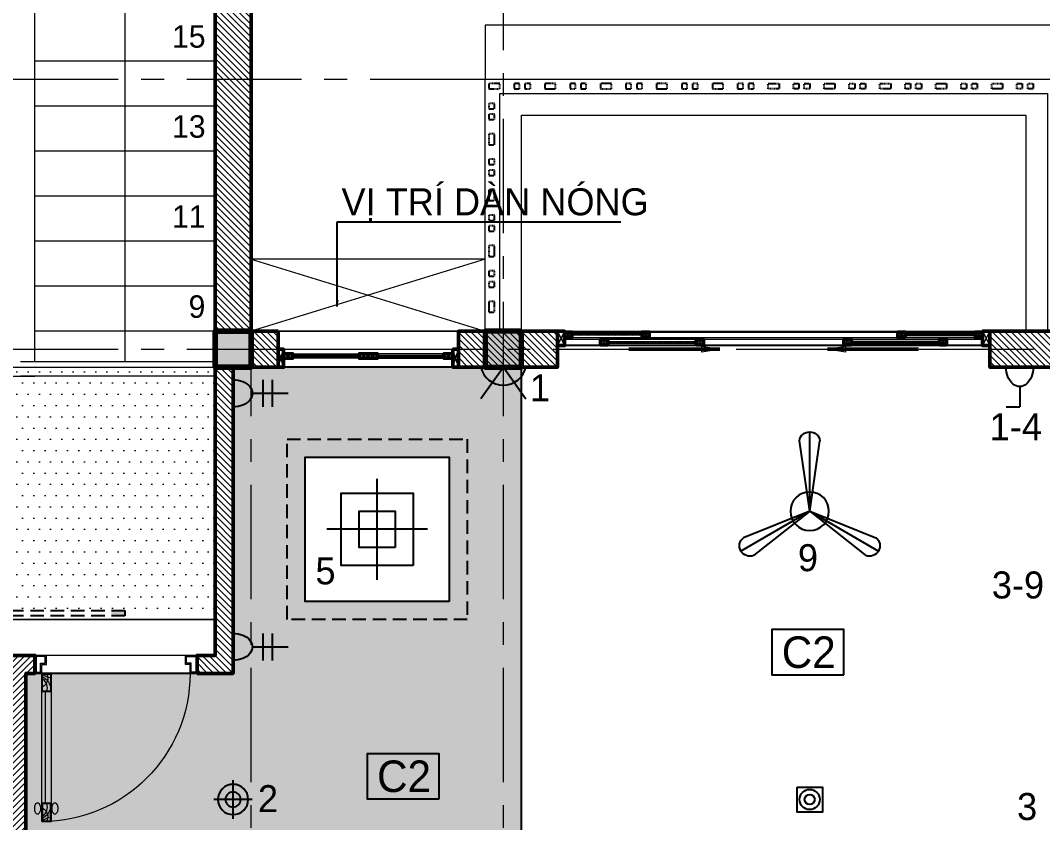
# Model space of a CAD drawing. Header units: inches. Extents: x 88947 to 296847, y 35049 to 161062.
# Drawn here: x 102868 to 108540, y 67579 to 72032 of the extents above; entities that cross this region are included whole.
import ezdxf
from ezdxf.enums import TextEntityAlignment as Align

# ---------------------------------------------------------------- set-up
doc = ezdxf.new("R2010")
doc.units = ezdxf.units.IN
doc.header["$MEASUREMENT"] = 0
for name, pattern in [('ACAD_ISO03W100', [30, 12, -18]), ('CENTER', [50.8, 31.75, -6.35, 6.35, -6.35]), ('HIDDEN', [0.375, 0.25, -0.125])]:
    doc.linetypes.add(name, pattern=pattern)
for name, color, linetype, lineweight in [('A-Dims', 145, 'Continuous', 25), ('A-Text', 30, 'Continuous', 9), ('CUA', 42, 'Continuous', 20), ('DIM', 7, 'Continuous', 25), ('DO', 4, 'Continuous', 25), ('HACTH', 8, 'Continuous', 5), ('HATCH', 8, 'Continuous', 5), ('KHUNG 1', 6, 'Continuous', 70), ('KY HIEU', 4, 'Continuous', 25), ('mb$0$CUA', 42, 'Continuous', 20), ('mb$0$HATCH', 69, 'Continuous', 15), ('mb$0$net cat', 51, 'Continuous', 50), ('mb$0$net manh', 251, 'Continuous', 5), ('Net thay', 3, 'Continuous', 25), ('netthay', 254, 'Continuous', 25), ('THAY', 3, 'Continuous', 18), ('tran', 202, 'Continuous', 15), ('TRUC', 252, 'ACAD_ISO03W100', 13), ('TUONG', 4, 'Continuous', 50)]:
    doc.layers.add(name, color=color, linetype=linetype, lineweight=lineweight)
doc.layers.add('E-socket', color=1, linetype='Continuous')
doc.layers.add('text', color=2, linetype='Continuous')
doc.styles.add('FRANKO', font='VFRANKO.TTF')
doc.styles.add('VNI-HELVE-CONDENSE', font='VNARIAL.TTF', dxfattribs={"width": 0.7})
doc.dimstyles.new('TAS-50', dxfattribs={"dimscale": 25, "dimtxt": 2.5, "dimasz": 0.7, "dimexe": 1.5, "dimexo": 1.5, "dimgap": 0.8, "dimtad": 1, "dimdec": 0, "dimzin": 3, "dimdsep": 46, "dimtxsty": 'VNI-HELVE-CONDENSE', "dimblk": 'TICK', "dimcen": 2.5, "dimclrt": 71, "dimazin": 2, "dimtfac": 0.75, "dimtdec": 0, "dimtix": 1, "dimtmove": 2, "dimatfit": 2, "dimldrblk": 'TICK123', "dimfxl": 1.5, "dimtolj": 1, "dimtzin": 0, "dimarcsym": 0})
doc.dimstyles.new('TL100', dxfattribs={"dimscale": 0, "dimtxt": 250, "dimasz": 200, "dimexe": 100, "dimexo": 100, "dimgap": 100, "dimtad": 1, "dimdec": 0, "dimzin": 0, "dimdsep": 46, "dimtxsty": 'VNI-HELVE-CONDENSE', "dimblk": 'ARCHTICK', "dimcen": -6, "dimdle": 10, "dimclrd": 253, "dimclre": 256, "dimclrt": 256, "dimadec": 0, "dimazin": 0, "dimtfac": 0.005, "dimtdec": 0, "dimtix": 1, "dimtmove": 2, "dimatfit": 3, "dimldrblk": 'CLOSEDBLANK', "dimfxl": 1, "dimtolj": 1, "dimtzin": 0, "dimlwd": -1, "dimarcsym": 0})

# ---------------------------------------------------------------- blocks, each defined once
blk = doc.blocks.new('_ArchTick')
at = {"color": 0, "linetype": 'ByBlock', "const_width": 0.15}
blk.add_lwpolyline([(-0.5, -0.5), (0.5, 0.5)], dxfattribs=at)
blk = doc.blocks.new('sgsg')
at = {"linetype": 'Continuous'}
for p, q in [((379.3, 822.9), (430.7, 822.9)), ((379.3, 0), (379.3, 822.9)), ((430.7, 822.9), (379.3, 822.9)), ((379.3, 822.9), (379.3, 720)), ((430.7, 720), (430.7, 822.9)), ((430.7, 822.9), (430.7, 0)), ((379.3, 720), (430.7, 720)), ((410.2, 720), (410.2, 102.9)), ((379.3, 102.9), (430.7, 102.9)), ((379.3, 0), (379.3, 102.9)), ((430.7, 102.9), (430.7, 0)), ((-430.7, 0), (430.7, 0)), ((-430.7, 0), (-392.1, 0)), ((-430.7, -100), (-430.7, 0)), ((-430.7, 0), (-430.7, -100)), ((-430.7, 0), (-430.7, -100)), ((-392.1, 0), (-392.1, -49.9)), ((430.7, 0), (379.3, 0)), ((430.7, 0), (379.3, 0)), ((469.3, 0), (430.7, 0)), ((430.7, 0), (430.7, -49.9)), ((469.3, -100), (469.3, 0)), ((469.3, -100), (469.3, 0)), ((-392.1, -49.9), (-366.4, -49.9)), ((-366.4, -49.9), (-366.4, -100)), ((405, -49.9), (405, -100)), ((430.7, -49.9), (405, -49.9)), ((-366.4, -100), (-430.7, -100)), ((405, -100), (469.3, -100))]:
    blk.add_line(p, q, dxfattribs=at)
at = {"color": 7}
for p, q in [((427.2, 819.4), (382.8, 819.4)), ((382.8, 819.4), (382.8, 723.5)), ((427.2, 723.5), (427.2, 819.4)), ((382.8, 723.5), (427.2, 723.5)), ((382.8, 99.4), (427.2, 99.4)), ((382.8, 3.5), (382.8, 99.4)), ((427.2, 99.4), (427.2, 3.5)), ((427.2, 3.5), (382.8, 3.5)), ((-424.3, -6.4), (-398.6, -6.4)), ((-424.3, -93.6), (-424.3, -6.4)), ((-398.6, -6.4), (-398.6, -56.3)), ((-398.6, -56.3), (-372.9, -56.3)), ((-372.9, -56.3), (-372.9, -93.6)), ((411.4, -56.3), (411.4, -93.6)), ((437.1, -56.3), (411.4, -56.3)), ((462.9, -6.4), (437.1, -6.4)), ((437.1, -6.4), (437.1, -56.3)), ((462.9, -93.6), (462.9, -6.4)), ((-372.9, -93.6), (-424.3, -93.6)), ((411.4, -93.6), (462.9, -93.6))]:
    blk.add_line(p, q, dxfattribs=at)
at = {"linetype": 'Continuous', "extrusion": (0, 0, -1)}
for centre, major_axis, start_param, end_param in [((430.7, 0), (-305.4, 764.1), -1.190588, 0.380208), ((368.8, 882.4), (60.7, 60.7), 1.609162, 2.192883), ((473.5, 723.6), (66.7, 66.7), 4.202517, 4.984819), ((449.8, 796.1), (-36.9, 36.9), 4.374888, 5.959677), ((405.8, 749.9), (45.3, 45.3), 3.926991, 4.13121), ((405.8, 749.9), (-45.3, 45.3), 5.293568, 5.497787), ((382, 754.8), (28.1, 28.1), 4.13121, 4.390638), ((367, 762.3), (16.3, 16.3), 4.390638, 4.805951), ((357.7, 773.5), (-6.03, 6.03), 0.093562, 0.785398), ((357.7, 773.5), (6.03, 6.03), -0.785398, -0.093562), ((348.5, 762.3), (-16.3, 16.3), 1.477234, 1.892547), ((333.5, 754.8), (28.1, 28.1), 0.321751, 0.581179), ((309.7, 749.9), (45.3, 45.3), 0.581179, 0.785398), ((309.7, 749.9), (45.3, 45.3), 0.785398, 0.989618), ((469, 740.4), (-47.5, 47.5), 5.243394, 6.397734), ((502.2, 749.9), (-45.3, 45.3), 5.497787, 5.702007), ((502.2, 749.9), (-45.3, 45.3), 5.293568, 5.497787), ((478.4, 754.8), (-28.1, 28.1), 5.702007, 5.961435), ((463.4, 762.3), (16.3, 16.3), 4.390638, 4.805951), ((454.2, 773.5), (-6.03, 6.03), 0.093562, 0.785398), ((454.2, 773.5), (-6.03, 6.03), 0.785398, 1.477234), ((444.9, 762.3), (-16.3, 16.3), 1.477234, 1.892547), ((429.9, 754.8), (-28.1, 28.1), 1.892547, 2.151975), ((406.1, 749.9), (-45.3, 45.3), 2.151975, 2.356194), ((406.1, 749.9), (45.3, 45.3), 0.785398, 0.989618), ((382, 744.9), (-28.1, 28.1), 5.03414, 5.293568), ((367, 737.5), (16.3, 16.3), 3.04803, 3.463343), ((357.7, 726.3), (6.03, 6.03), 2.356194, 3.04803), ((357.7, 726.3), (-6.03, 6.03), 3.235155, 3.926991), ((348.5, 737.5), (16.3, 16.3), 1.249046, 1.664359), ((333.5, 744.9), (-28.1, 28.1), 2.560414, 2.819842), ((478.4, 744.9), (28.1, 28.1), 3.463343, 3.722771), ((463.4, 737.5), (16.3, 16.3), 3.04803, 3.463343), ((454.2, 726.3), (6.03, 6.03), 2.356194, 3.04803), ((454.2, 726.3), (6.03, 6.03), 1.664359, 2.356194), ((444.9, 737.5), (-16.3, 16.3), 2.819842, 3.235155), ((429.9, 744.9), (-28.1, 28.1), 2.560414, 2.819842), ((473.5, 99.2), (-66.7, 66.7), 4.439959, 5.222261), ((449.8, 26.8), (36.9, 36.9), 3.465101, 5.04989), ((469, 82.5), (47.5, 47.5), 3.027044, 4.181384), ((368.8, -59.5), (60.7, 60.7), -0.622087, -0.038366)]:
    blk.add_ellipse(centre, major_axis=major_axis, ratio=1, start_param=start_param, end_param=end_param, dxfattribs=at)
blk = doc.blocks.new('A$C518B7F35')
at = {"layer": 'DO'}
for q in [(0, 441.3), (-56.9, 392.1), (56.9, 392.1), (-382.2, -220.7), (-368, -146.8), (-311.1, -245.3), (311.1, -245.3), (368, -146.8), (382.2, -220.7)]:
    blk.add_line((0, 0), q, dxfattribs=at)
blk.add_circle((0, 0), 107.2, dxfattribs=at)
for centre, start, end in [((0, 383.9), 8.2249, 171.7751), ((-332.4, -191.9), 128.2249, 291.7751), ((332.4, -191.9), 248.2249, 51.7751)]:
    blk.add_arc(centre, 57.4, start, end, dxfattribs=at)
blk = doc.blocks.new('CP1')
blk.add_lwpolyline([(-86.9, 86), (89.2, 86), (89.2, -88.5), (-86.9, -88.5)], close=True)
for radius in [70, 35]:
    blk.add_circle((0, 0), radius)
blk = doc.blocks.new('EWTWETEW')
at = {"ltscale": 5}
for points in [[(0, 0), (-125, 175)], [(0, 0), (125, 175)], [(-125, 0), (-125, 0), (125, 0)]]:
    blk.add_lwpolyline(points, dxfattribs=at)
blk.add_arc((0, -28.1), 128.1, 12.6804, 167.3196, dxfattribs=at)
blk = doc.blocks.new('A$C6FFC3A46')
at = {"layer": 'DO', "ltscale": 5}
for p, q in [((0, -106.6), (0, 106.6)), ((-106.6, 0), (106.6, 0))]:
    blk.add_line(p, q, dxfattribs=at)
for major_axis, start_param, end_param in [((84, 0), -0.000109, 6.283076), ((-42, 0), 3.14210923900696, 9.425294546186546)]:
    blk.add_ellipse((0, 0), major_axis=major_axis, ratio=1, start_param=start_param, end_param=end_param, dxfattribs=at)
blk = doc.blocks.new('CONGTAC')
at = {"layer": 'E-socket', "linetype": 'Continuous', "ltscale": 50}
for p, q in [((-322781.1, 76005.1), (-322931.1, 76005.1)), ((-322856.1, 75897.9), (-322856.1, 75785.7)), ((-322781.1, 75785.7), (-322856.1, 75785.7))]:
    blk.add_line(p, q, dxfattribs=at)
blk.add_ellipse((-322856.1, 76005.1), major_axis=(0, -107.1), ratio=0.7, start_param=4.712389, end_param=7.853982, dxfattribs=at)
blk = doc.blocks.new('S-2')
at = {"layer": 'E-socket', "linetype": 'Continuous', "ltscale": 50}
for p, q in [((0, 107.1), (0, 306.7)), ((-75, 219.4), (75, 219.4)), ((-75, 166.9), (75, 166.9)), ((-75, 0), (75, 0))]:
    blk.add_line(p, q, dxfattribs=at)
blk.add_ellipse((0, 0), major_axis=(0, 107.1), ratio=0.7, start_param=4.712389, end_param=7.853982, dxfattribs=at)
blk = doc.blocks.new('12')
at = {"linetype": 'HIDDEN', "ltscale": 300}
blk.add_lwpolyline([(-600, 20), (600, 20), (600, 50), (-600, 50)], close=True, dxfattribs=at)
for points in [[(-600, 20), (-600, 50), (-525, 20), (-525, 50)], [(600, 20), (600, 50), (525, 20), (525, 50)]]:
    blk.add_solid(points)
blk = doc.blocks.new('TICK')
at = {"layer": 'A-Dims', "color": 1}
for p, q in [((-2, 0), (2, 0)), ((0, 1.5), (0, -1.5))]:
    blk.add_line(p, q, dxfattribs=at)
at = {"layer": 'A-Dims', "color": 1, "const_width": 0.788}
blk.add_lwpolyline([(-0.33, -0.35), (0.38, 0.38)], dxfattribs=at)
at = {"layer": 'A-Dims', "color": 1, "const_width": 0.394}
for points in [[(0.24, 0.52, -0.414214), (0.52, 0.52, -1)], [(0.52, 0.52, -0.414214), (0.52, 0.24, -1)], [(-0.47, -0.21, 0.414214), (-0.47, -0.49, 1)], [(-0.47, -0.49, 0.414214), (-0.19, -0.49, 1)]]:
    blk.add_lwpolyline(points, format="xyb", dxfattribs=at)
blk = doc.blocks.new('TICK123')
at = {"layer": 'A-Dims', "color": 1}
blk.add_lwpolyline([(0.05, 0, 0, 0.84, 0), (-2.11, 0, 8.4, 8.4, 0)], format="xyseb", dxfattribs=at)
blk = doc.blocks.new('syb-floor')
at = {"linetype": 'Continuous'}
blk.add_lwpolyline([(-4.79, -2.5), (-4.79, 2.5), (3.22, 2.5), (3.22, -2.5)], close=True, dxfattribs=at)
blk.add_attdef('SYB-FLOOR', text='', height=2.5, dxfattribs=at).set_placement((-0.78, 0), align=Align.MIDDLE_CENTER)
blk = doc.blocks.new('A$C4CAE2080')
at = {"layer": 'mb$0$HATCH'}
h = blk.add_hatch(dxfattribs=at)
h.set_pattern_fill('ANSI32', color=256, angle=-180, style=0)
h.set_pattern_definition([(45, (-2810, -22.5), (-6.7352, 6.7352), []), (45, (-2805.51, -22.5), (-6.7352, 6.7352), [])])
h.paths.add_polyline_path([(-2720, -12.5), (-2330, -12.5), (-2330, -22.5), (-2720, -22.5)])
h = blk.add_hatch(dxfattribs=at)
h.set_pattern_fill('ANSI32', color=256, angle=-180, style=0)
h.set_pattern_definition([(135, (-390, -22.5), (6.7352, 6.7352), []), (135, (-394.49, -22.5), (6.7352, 6.7352), [])])
h.paths.add_polyline_path([(-480, -12.5), (-870, -12.5), (-870, -22.5), (-480, -22.5)])
h = blk.add_hatch(dxfattribs=at)
h.set_pattern_fill('ANSI32', color=256, angle=-180, style=0)
h.set_pattern_definition([(45, (-2510, -67.5), (-6.7352, 6.7352), []), (45, (-2505.51, -67.5), (-6.7352, 6.7352), [])])
h.paths.add_polyline_path([(-2520, -57.5), (-2030, -57.5), (-2030, -67.5), (-2520, -67.5)])
h = blk.add_hatch(dxfattribs=at)
h.set_pattern_fill('ANSI32', color=256, angle=-180, style=0)
h.set_pattern_definition([(135, (-690, -67.5), (6.7352, 6.7352), []), (135, (-694.49, -67.5), (6.7352, 6.7352), [])])
h.paths.add_polyline_path([(-680, -57.5), (-1170, -57.5), (-1170, -67.5), (-680, -67.5)])
at = {"layer": 'mb$0$CUA'}
for points in [[(-400, 0), (-2800, 0)], [(-440, -5), (-2760, -5)], [(-440, -35), (-2760, -35)], [(-440, -45), (-2760, -45)], [(-400, -80), (-2800, -80)], [(-440, -75), (-2760, -75)]]:
    blk.add_lwpolyline(points, dxfattribs=at)
for points in [[(-2290, -35), (-2290, -5), (-2720, -5), (-2720, -35)], [(-2720, -12.5), (-2330, -12.5), (-2330, -22.5), (-2720, -22.5)], [(-1990, -75), (-1990, -45), (-2520, -45), (-2520, -75)], [(-1210, -75), (-1210, -45), (-680, -45), (-680, -75)], [(-910, -35), (-910, -5), (-480, -5), (-480, -35)], [(-480, -12.5), (-870, -12.5), (-870, -22.5), (-480, -22.5)], [(-2520, -57.5), (-2030, -57.5), (-2030, -67.5), (-2520, -67.5)], [(-680, -57.5), (-1170, -57.5), (-1170, -67.5), (-680, -67.5)]]:
    blk.add_lwpolyline(points, close=True, dxfattribs=at)
at = {"layer": 'mb$0$net cat'}
for points in [[(-2800, 0), (-2800, -80), (-2760, -80), (-2760, 0)], [(-400, 0), (-400, -80), (-440, -80), (-440, 0)], [(-2760, -35), (-2760, -5), (-2720, -5), (-2720, -35)], [(-2560, -75), (-2560, -45), (-2520, -45), (-2520, -75)], [(-2330, -35), (-2330, -5), (-2290, -5), (-2290, -35)], [(-2030, -75), (-2030, -45), (-1990, -45), (-1990, -75)], [(-1170, -75), (-1170, -45), (-1210, -45), (-1210, -75)], [(-870, -35), (-870, -5), (-910, -5), (-910, -35)], [(-640, -75), (-640, -45), (-680, -45), (-680, -75)], [(-440, -35), (-440, -5), (-480, -5), (-480, -35)]]:
    blk.add_lwpolyline(points, close=True, dxfattribs=at)
at = {"layer": 'mb$0$net manh'}
for points in [[(-2800, 0), (-2760, -80)], [(-2760, 0), (-2800, -80)], [(-400, 0), (-440, -80)], [(-440, 0), (-400, -80)], [(-2760, -5), (-2720, -35)], [(-2760, -35), (-2720, -5)], [(-2560, -45), (-2520, -75)], [(-2560, -75), (-2520, -45)], [(-2330, -5), (-2290, -35)], [(-2330, -35), (-2290, -5)], [(-2030, -45), (-1990, -75)], [(-2030, -75), (-1990, -45)], [(-1170, -45), (-1210, -75)], [(-1170, -75), (-1210, -45)], [(-870, -5), (-910, -35)], [(-870, -35), (-910, -5)], [(-640, -45), (-680, -75)], [(-640, -75), (-680, -45)], [(-440, -5), (-480, -35)], [(-440, -35), (-480, -5)]]:
    blk.add_lwpolyline(points, dxfattribs=at)
at = {"layer": 'TUONG'}
for points in [[(-1899.3, -100), (-2403.7, -100)], [(-1300.7, -100), (-796.3, -100)]]:
    blk.add_leader(points, dimstyle='TL100', override={"dimscale": 1, "dimasz": 100, "dimtad": 0}, dxfattribs=at)

msp = doc.modelspace()

# ---------------------------------------------------------------- hatches: boundary and pattern name
at = {"layer": 'HACTH'}
h = msp.add_hatch(dxfattribs=at)
h.set_pattern_fill('DOTS', color=256, scale=500, style=0)
h.set_pattern_definition([(180, (105647.74, 66606.807), (-15.625, 31.25), [0, -31.25])])
h.paths.add_polyline_path([(105647.7, 70106.8), (104047.7, 70106.8), (104047.7, 68406.8), (102897.7, 68406.8), (102897.7, 66706.8), (103697.7, 66706.8), (103697.7, 66606.8), (103697.7, 66506.8), (104497.7, 66506.8), (104497.7, 67206.8), (105647.7, 67206.8)])
h.paths.add_polyline_path([(105247.7, 68806.8), (104447.7, 68806.8), (104447.7, 69606.8), (105247.7, 69606.8)], flags=16)
h = msp.add_hatch(dxfattribs=at)
h.set_pattern_fill('ANSI31', color=256, scale=200, style=0)
h.set_pattern_definition([(135, (104047.74, 68406.807), (17.67767, 17.67767), [])])
h.paths.add_polyline_path([(103847.7, 68406.8), (103847.7, 68506.8), (103947.7, 68506.8), (103947.7, 70106.8), (104047.7, 70106.8), (104047.7, 68406.8)])
h = msp.add_hatch(dxfattribs=at)
h.set_pattern_fill('ANSI31', color=256, scale=200, style=0)
h.set_pattern_definition([(45, (101847.74, 63606.807), (-17.67767, 17.67767), [])])
h.paths.add_polyline_path([(102797.7, 65206.8), (102797.7, 66506.8), (101997.7, 66506.8), (101997.7, 66606.8), (102098.4, 66606.8), (102097.7, 66606.8), (102797.7, 66606.8), (102797.7, 67806.8), (102797.7, 68406.8), (102747.7, 68406.8), (102747.7, 68506.8), (102947.7, 68506.8), (102947.7, 68406.8), (102897.7, 68406.8), (102897.7, 67806.8), (102897.7, 66606.8), (103597.7, 66606.8), (103597.1, 66606.8), (103697.7, 66606.8), (103697.7, 66506.8), (102897.7, 66506.8), (102897.7, 65206.8), (103397.7, 65206.8), (103397.7, 65106.8), (102897.7, 65106.8), (102897.7, 63906.8), (103847.7, 63906.8), (103847.7, 63706.8), (101847.7, 63706.8), (101847.7, 63906.8), (102797.7, 63906.8), (102797.7, 65106.8), (102297.7, 65106.8), (102297.7, 65206.8)])
at = {"layer": 'HATCH'}
h = msp.add_hatch(dxfattribs=at)
h.set_pattern_fill('ANSI31', color=256, scale=200, style=0)
h.set_pattern_definition([(135, (104047.74, 70306.807), (17.67767, 17.67767), [])])
h.paths.add_polyline_path([(103947.7, 70306.8), (103947.7, 72556.8), (104147.7, 72556.8), (104147.7, 70306.8)])
h = msp.add_hatch(dxfattribs=at)
h.set_pattern_fill('ANSI31', color=256, scale=200, style=0)
h.set_pattern_definition([(135, (109197.74, 69506.807), (17.67767, 17.67767), [])])
h.paths.add_polyline_path([(109047.7, 69906.8), (109047.7, 70456.8), (108847.7, 70456.8), (108847.7, 70306.8), (108247.7, 70306.8), (108247.7, 70106.8), (108847.7, 70106.8), (108847.7, 69506.8), (109047.7, 69506.8), (109047.7, 69806.8), (109197.7, 69806.8), (109197.7, 69906.8)])
h = msp.add_hatch(dxfattribs=at)
h.set_pattern_fill('ANSI31', color=256, scale=200, style=0)
h.set_pattern_definition([(135, (104572.924, 70106.807), (17.6777, 17.6777), [])])
h.paths.add_polyline_path([(104297.9, 70306.8), (104147.7, 70306.8), (104147.7, 70106.8), (104297.9, 70106.8)])
h = msp.add_hatch(dxfattribs=at)
h.set_pattern_fill('ANSI31', color=256, scale=200, style=0)
h.set_pattern_definition([(135, (106022.74, 70106.807), (17.6777, 17.6777), [])])
h.paths.add_polyline_path([(105847.7, 70306.8), (105297.9, 70306.8), (105297.9, 70106.8), (105847.7, 70106.8)])
h = msp.add_hatch(dxfattribs=at)
h.set_pattern_fill('DOTS', color=256, scale=1000, style=0)
h.set_pattern_definition([(0, (101847.74, 69206.81), (31.25, 62.5), [0, -62.5])])
h.paths.add_polyline_path([(101747.7, 70106.8), (103947.7, 70106.8), (103947.7, 68706.8), (101747.7, 68706.8)])
at = {"layer": 'mb$0$HATCH'}
h = msp.add_hatch(dxfattribs=at)
h.set_pattern_fill('ANSI32', color=256, style=0)
h.set_pattern_definition([(315, (104127.924, 70174.307), (-6.73519, -6.73519), []), (315, (104132.414, 70174.307), (-6.73519, -6.73519), [])])
h.paths.add_polyline_path([(104377.9, 70164.3), (104747.9, 70164.3), (104747.9, 70174.3), (104377.9, 70174.3)])
h = msp.add_hatch(dxfattribs=at)
h.set_pattern_fill('ANSI32', color=256, style=0)
h.set_pattern_definition([(225, (105467.924, 70174.307), (6.73519, -6.73519), []), (225, (105463.434, 70174.307), (6.73519, -6.73519), [])])
h.paths.add_polyline_path([(105217.9, 70164.3), (104847.9, 70164.3), (104847.9, 70174.3), (105217.9, 70174.3)])

# ---------------------------------------------------------------- linework, layer by layer
at = {"layer": 'DO', "ltscale": 5}
for p, q in [((104847.7, 68926.9), (104847.7, 69486.7)), ((105127.6, 69206.8), (104567.9, 69206.8))]:
    msp.add_line(p, q, dxfattribs=at)
for points in [[(105047.7, 69006.8), (104647.7, 69006.8), (104647.7, 69406.8), (105047.7, 69406.8)], [(104947.7, 69106.8), (104747.7, 69106.8), (104747.7, 69306.8), (104947.7, 69306.8)]]:
    msp.add_lwpolyline(points, close=True, dxfattribs=at)
at = {"layer": 'HATCH'}
msp.add_lwpolyline([(103447.4, 73020.5), (103447.4, 70136.8)], dxfattribs=at)
at = {"layer": 'KHUNG 1'}
for points in [[(103947.7, 70306.8), (104147.7, 70306.8), (104147.7, 70106.8), (103947.7, 70106.8)], [(104147.7, 70306.8), (103947.7, 70306.8), (103947.7, 70106.8), (104147.7, 70106.8)], [(105647.7, 70306.8), (105447.7, 70306.8), (105447.7, 70106.8), (105647.7, 70106.8)]]:
    msp.add_lwpolyline(points, close=True, dxfattribs=at)
for points in [[(103947.7, 70106.8), (104147.7, 70106.8), (103947.7, 70306.8), (104147.7, 70306.8)], [(104147.7, 70106.8), (103947.7, 70106.8), (104147.7, 70306.8), (103947.7, 70306.8)], [(105647.7, 70106.8), (105447.7, 70106.8), (105647.7, 70306.8), (105447.7, 70306.8)]]:
    msp.add_solid(points, dxfattribs=at)
at = {"layer": 'mb$0$CUA'}
for points in [[(105297.9, 70106.8), (104297.9, 70106.8), (104297.9, 70306.8), (105297.9, 70306.8)], [(104327.9, 70106.8), (104327.9, 70206.8), (105267.9, 70206.8), (105267.9, 70106.8)], [(104327.9, 70156.8), (104327.9, 70206.8), (105267.9, 70206.8), (105267.9, 70156.8)], [(104797.9, 70181.8), (104797.9, 70156.8), (104377.9, 70156.8), (104377.9, 70181.8)], [(104377.9, 70164.3), (104747.9, 70164.3), (104747.9, 70174.3), (104377.9, 70174.3)], [(104797.9, 70181.8), (104797.9, 70156.8), (105217.9, 70156.8), (105217.9, 70181.8)], [(105217.9, 70164.3), (104847.9, 70164.3), (104847.9, 70174.3), (105217.9, 70174.3)]]:
    msp.add_lwpolyline(points, close=True, dxfattribs=at)
at = {"layer": 'mb$0$net cat'}
for points in [[(104297.9, 70106.8), (104297.9, 70206.8), (104327.9, 70206.8), (104327.9, 70106.8)], [(104327.9, 70181.8), (104327.9, 70156.8), (104377.9, 70156.8), (104377.9, 70181.8)], [(104797.9, 70181.8), (104797.9, 70156.8), (104747.9, 70156.8), (104747.9, 70181.8)], [(104797.9, 70181.8), (104797.9, 70156.8), (104847.9, 70156.8), (104847.9, 70181.8)], [(105267.9, 70181.8), (105267.9, 70156.8), (105217.9, 70156.8), (105217.9, 70181.8)], [(105297.9, 70106.8), (105297.9, 70206.8), (105267.9, 70206.8), (105267.9, 70106.8)]]:
    msp.add_lwpolyline(points, close=True, dxfattribs=at)
at = {"layer": 'mb$0$net manh'}
for points in [[(104297.9, 70106.8), (104327.9, 70206.8)], [(104327.9, 70106.8), (104297.9, 70206.8)], [(104327.9, 70156.8), (104377.9, 70181.8)], [(104327.9, 70181.8), (104377.9, 70156.8)], [(104797.9, 70156.8), (104747.9, 70181.8)], [(104797.9, 70181.8), (104747.9, 70156.8)], [(104797.9, 70156.8), (104847.9, 70181.8)], [(104797.9, 70181.8), (104847.9, 70156.8)], [(105267.9, 70156.8), (105217.9, 70181.8)], [(105267.9, 70181.8), (105217.9, 70156.8)], [(105297.9, 70106.8), (105267.9, 70206.8)], [(105267.9, 70106.8), (105297.9, 70206.8)]]:
    msp.add_lwpolyline(points, dxfattribs=at)
at = {"layer": 'Net thay'}
for points in [[(105647.7, 70106.8), (104047.7, 70106.8), (104047.7, 68406.8), (102897.7, 68406.8), (102897.7, 66706.8), (103697.7, 66706.8), (103697.7, 66606.8), (103697.7, 66506.8), (104497.7, 66506.8), (104497.7, 67206.8), (105647.7, 67206.8), (105647.7, 67206.8), (105647.7, 67206.8), (105647.7, 67206.8), (105647.7, 67206.8)], [(105247.7, 68806.8), (104447.7, 68806.8), (104447.7, 69606.8), (105247.7, 69606.8)]]:
    msp.add_lwpolyline(points, close=True, dxfattribs=at)
at = {"layer": 'Net thay', "linetype": 'HIDDEN', "ltscale": 300}
msp.add_lwpolyline([(105347.7, 68706.8), (104347.7, 68706.8), (104347.7, 69706.8), (105347.7, 69706.8)], close=True, dxfattribs=at)
at = {"layer": 'netthay', "linetype": 'HIDDEN', "ltscale": 20}
for points in [[(105467.7, 71651.8), (105527.7, 71651.8), (105527.7, 71681.8), (105467.7, 71681.8)], [(105607.7, 71651.8), (105637.7, 71651.8), (105637.7, 71681.8), (105607.7, 71681.8)], [(105667.7, 71651.8), (105697.7, 71651.8), (105697.7, 71681.8), (105667.7, 71681.8)], [(105777.7, 71651.8), (105837.7, 71651.8), (105837.7, 71681.8), (105777.7, 71681.8)], [(105917.7, 71651.8), (105947.7, 71651.8), (105947.7, 71681.8), (105917.7, 71681.8)], [(105977.7, 71651.8), (106007.7, 71651.8), (106007.7, 71681.8), (105977.7, 71681.8)], [(106087.7, 71651.8), (106147.7, 71651.8), (106147.7, 71681.8), (106087.7, 71681.8)], [(106227.7, 71651.8), (106257.7, 71651.8), (106257.7, 71681.8), (106227.7, 71681.8)], [(106287.7, 71651.8), (106317.7, 71651.8), (106317.7, 71681.8), (106287.7, 71681.8)], [(106397.7, 71651.8), (106457.7, 71651.8), (106457.7, 71681.8), (106397.7, 71681.8)], [(106537.7, 71651.8), (106567.7, 71651.8), (106567.7, 71681.8), (106537.7, 71681.8)], [(106597.7, 71651.8), (106627.7, 71651.8), (106627.7, 71681.8), (106597.7, 71681.8)], [(106707.7, 71651.8), (106767.7, 71651.8), (106767.7, 71681.8), (106707.7, 71681.8)], [(106847.7, 71651.8), (106877.7, 71651.8), (106877.7, 71681.8), (106847.7, 71681.8)], [(106907.7, 71651.8), (106937.7, 71651.8), (106937.7, 71681.8), (106907.7, 71681.8)], [(107077.7, 71651.8), (107017.7, 71651.8), (107017.7, 71681.8), (107077.7, 71681.8)], [(107187.7, 71651.8), (107157.7, 71651.8), (107157.7, 71681.8), (107187.7, 71681.8)], [(107247.7, 71651.8), (107217.7, 71651.8), (107217.7, 71681.8), (107247.7, 71681.8)], [(107387.7, 71651.8), (107327.7, 71651.8), (107327.7, 71681.8), (107387.7, 71681.8)], [(107497.7, 71651.8), (107467.7, 71651.8), (107467.7, 71681.8), (107497.7, 71681.8)], [(107557.7, 71651.8), (107527.7, 71651.8), (107527.7, 71681.8), (107557.7, 71681.8)], [(107697.7, 71651.8), (107637.7, 71651.8), (107637.7, 71681.8), (107697.7, 71681.8)], [(107807.7, 71651.8), (107777.7, 71651.8), (107777.7, 71681.8), (107807.7, 71681.8)], [(107867.7, 71651.8), (107837.7, 71651.8), (107837.7, 71681.8), (107867.7, 71681.8)], [(108007.7, 71651.8), (107947.7, 71651.8), (107947.7, 71681.8), (108007.7, 71681.8)], [(108117.7, 71651.8), (108087.7, 71651.8), (108087.7, 71681.8), (108117.7, 71681.8)], [(108177.7, 71651.8), (108147.7, 71651.8), (108147.7, 71681.8), (108177.7, 71681.8)], [(108317.7, 71651.8), (108257.7, 71651.8), (108257.7, 71681.8), (108317.7, 71681.8)], [(108427.7, 71651.8), (108397.7, 71651.8), (108397.7, 71681.8), (108427.7, 71681.8)], [(108487.7, 71651.8), (108457.7, 71651.8), (108457.7, 71681.8), (108487.7, 71681.8)], [(105467.7, 71571.8), (105467.7, 71541.8), (105497.7, 71541.8), (105497.7, 71571.8)], [(105467.7, 71511.8), (105467.7, 71481.8), (105497.7, 71481.8), (105497.7, 71511.8)], [(105467.7, 71401.8), (105467.7, 71341.8), (105497.7, 71341.8), (105497.7, 71401.8)], [(105467.7, 71261.8), (105467.7, 71231.8), (105497.7, 71231.8), (105497.7, 71261.8)], [(105467.7, 71201.8), (105467.7, 71171.8), (105497.7, 71171.8), (105497.7, 71201.8)], [(105467.7, 71091.8), (105467.7, 71031.8), (105497.7, 71031.8), (105497.7, 71091.8)], [(105467.7, 70951.8), (105467.7, 70921.8), (105497.7, 70921.8), (105497.7, 70951.8)], [(105467.7, 70891.8), (105467.7, 70861.8), (105497.7, 70861.8), (105497.7, 70891.8)], [(105467.7, 70781.8), (105467.7, 70721.8), (105497.7, 70721.8), (105497.7, 70781.8)], [(105467.7, 70641.8), (105467.7, 70611.8), (105497.7, 70611.8), (105497.7, 70641.8)], [(105467.7, 70581.8), (105467.7, 70551.8), (105497.7, 70551.8), (105497.7, 70581.8)], [(105467.7, 70471.8), (105467.7, 70411.8), (105497.7, 70411.8), (105497.7, 70471.8)]]:
    msp.add_lwpolyline(points, close=True, dxfattribs=at)
at = {"layer": 'THAY'}
for points in [[(102667.7, 72556.8), (102667.7, 70056.8), (102947.7, 70056.8)], [(102947.7, 70136.8), (102947.7, 72556.8), (102667.7, 72556.8)], [(108647.7, 71706.8), (108647.7, 72006.8), (105447.7, 72006.8), (105447.7, 71706.8)], [(103947.7, 71806.8), (102947.7, 71806.8)], [(105447.7, 70306.8), (105447.7, 71706.8), (108647.7, 71706.8), (108647.7, 70306.8)], [(105527.7, 70306.8), (105527.7, 71626.8), (108567.7, 71626.8), (108567.7, 70306.8)], [(103947.7, 71556.8), (102947.7, 71556.8)], [(105647.7, 70306.8), (105647.7, 71506.8), (108447.7, 71506.8), (108447.7, 70306.8)], [(103947.7, 71306.8), (102947.7, 71306.8)], [(103947.7, 71056.8), (102947.7, 71056.8)], [(103947.7, 70806.8), (102947.7, 70806.8)], [(103947.7, 70806.8), (102947.7, 70806.8)], [(103947.7, 70556.8), (102947.7, 70556.8)], [(103947.7, 70556.8), (102947.7, 70556.8)], [(103947.7, 70306.8), (102947.7, 70306.8)], [(103947.7, 70136.8), (102867.7, 70136.8)], [(103947.7, 70056.8), (102867.7, 70056.8)]]:
    msp.add_lwpolyline(points, dxfattribs=at)
for points in [[(105297.9, 70106.8), (105297.9, 70306.8), (104297.9, 70306.8), (104297.9, 70106.8)], [(105247.7, 68806.8), (104447.7, 68806.8), (104447.7, 69606.8), (105247.7, 69606.8)]]:
    msp.add_lwpolyline(points, close=True, dxfattribs=at)
at = {"layer": 'tran'}
for points in [[(105447.7, 70306.8), (105447.7, 70706.8), (104147.7, 70706.8), (104147.7, 70306.8)], [(101747.7, 70106.8), (103947.7, 70106.8), (103947.7, 68706.8), (101747.7, 68706.8)], [(101747.7, 68706.8), (103947.7, 68706.8), (103947.7, 68506.8), (101747.7, 68506.8)]]:
    msp.add_lwpolyline(points, close=True, dxfattribs=at)
for points in [[(104147.7, 70706.8), (105447.7, 70306.8)], [(105447.7, 70706.8), (104147.7, 70306.8)]]:
    msp.add_lwpolyline(points, dxfattribs=at)
at = {"layer": 'TRUC', "linetype": 'CENTER', "ltscale": 20}
for points in [[(104147.7, 61706.8), (104147.7, 74206.8)], [(105547.7, 61706.8), (105547.7, 74206.8)], [(94647.7, 71706.8), (111047.7, 71706.8)], [(94647.7, 70206.8), (111047.7, 70206.8)]]:
    msp.add_lwpolyline(points, dxfattribs=at)
at = {"layer": 'TUONG'}
for points in [[(103947.7, 70306.8), (103947.7, 72556.8), (104147.7, 72556.8), (104147.7, 70306.8)], [(104297.9, 70306.8), (104147.7, 70306.8), (104147.7, 70106.8), (104297.9, 70106.8)], [(105847.7, 70306.8), (105297.9, 70306.8), (105297.9, 70106.8), (105847.7, 70106.8)], [(103847.7, 68406.8), (103847.7, 68506.8), (103947.7, 68506.8), (103947.7, 70106.8), (104047.7, 70106.8), (104047.7, 68406.8), (103847.7, 68406.8)]]:
    msp.add_lwpolyline(points, close=True, dxfattribs=at)
for points in [[(109047.7, 69906.8), (109047.7, 70456.8), (108847.7, 70456.8), (108847.7, 70306.8), (108247.7, 70306.8), (108247.7, 70106.8), (108847.7, 70106.8), (108847.7, 69506.8), (109047.7, 69506.8), (109047.7, 69806.8), (109197.7, 69806.8), (109197.7, 69906.8), (109047.7, 69906.8)], [(102747.7, 68506.8), (102947.7, 68506.8), (102947.7, 68506.8), (102947.7, 68506.8), (102947.7, 68506.8), (102947.7, 68506.8), (102947.7, 68406.8), (102897.7, 68406.8), (102897.7, 67806.8), (102897.7, 67806.8), (102897.7, 67806.8), (102897.7, 67806.8), (102897.7, 67806.8), (102897.7, 67806.8), (102897.7, 66606.8)]]:
    msp.add_lwpolyline(points, dxfattribs=at)

# ---------------------------------------------------------------- block references
at = {"layer": 'CUA', "color": 7, "rotation": 180}
msp.add_blockref('sgsg', (103417, 68406.8), dxfattribs=at)
at = {"layer": 'DIM', "xscale": -1}
msp.add_blockref('CONGTAC', (-214442.9, -5898.3), dxfattribs=at)
at = {"layer": 'DO', "ltscale": 5, "rotation": 180}
msp.add_blockref('EWTWETEW', (105547.7, 70106.8), dxfattribs=at)
at = {"layer": 'DO', "xscale": -1}
msp.add_blockref('12', (102847.7, 68706.8), dxfattribs=at)
at = {"layer": 'DO', "ltscale": 5, "xscale": 0.8000000007450581, "yscale": 0.8000000000465661, "zscale": 0.8}
msp.add_blockref('CP1', (107247.7, 67706.8), dxfattribs=at)
at = {"layer": 'E-socket', "xscale": -1, "rotation": 270}
for p in [(104047.7, 69961.9), (104047.7, 68554.3)]:
    msp.add_blockref('S-2', p, dxfattribs=at)
at = {"layer": 'HACTH', "xscale": -1}
msp.add_blockref('A$C4CAE2080', (105447.7, 70306.8), dxfattribs=at)
at = {"layer": 'KY HIEU', "xscale": -1}
for name, p in [('A$C518B7F35', (107247.7, 69306.8)), ('A$C6FFC3A46', (104047.7, 67706.8))]:
    msp.add_blockref(name, p, dxfattribs=at)
at = {"layer": 'KY HIEU'}
ref = msp.add_blockref('syb-floor', (107198.4, 68524.7), dxfattribs=dict(at, xscale=-50, yscale=50, zscale=50))
ref.add_attrib('SYB-FLOOR', 'C2', dxfattribs={"layer": '0', "linetype": 'Continuous', "height": 175, "style": 'FRANKO'}).set_placement((107242.6, 68524.7), align=Align.MIDDLE_CENTER)
ref = msp.add_blockref('syb-floor', (104952.3, 67835.8), dxfattribs=dict(at, xscale=-50, yscale=50, zscale=50))
ref.add_attrib('SYB-FLOOR', 'C2', dxfattribs={"layer": '0', "linetype": 'Continuous', "height": 175, "style": 'FRANKO'}).set_placement((104996.5, 67835.8), align=Align.MIDDLE_CENTER)

# ---------------------------------------------------------------- texts
at = {"layer": 'A-Text', "style": 'FRANKO'}
for s, p in [('VÒ TRÍ DAØN NOÙNG', (104649.5, 71025.3)), ('1', (105694.9, 69992.3)), ('1-4', (108246.6, 69776.6)), ('9', (107182.5, 69049.3)), ('5', (104504.9, 68976.2)), ('3-9', (108258.7, 68897.9)), ('2', (104185.8, 67711.4)), ('3', (108398.6, 67667.7))]:
    msp.add_text(s, height=150, dxfattribs=at).set_placement(p, align=Align.MIDDLE_LEFT)
at = {"layer": 'text', "style": 'FRANKO'}
for s, p in [('15', (103709.1, 71881)), ('13', (103709.1, 71381)), ('11', (103709.1, 70881)), ('9', (103800.9, 70381))]:
    msp.add_text(s, height=125, dxfattribs=at).set_placement(p)

# ---------------------------------------------------------------- leaders
at = {"layer": 'HACTH'}
msp.add_leader([(104626.2, 70443.2), (104626.2, 70913.3), (106200, 70913.3)], dimstyle='TAS-50', override={"dimgap": 0.8, "dimtad": 0}, dxfattribs=at)

doc.saveas('drawing.dxf')
